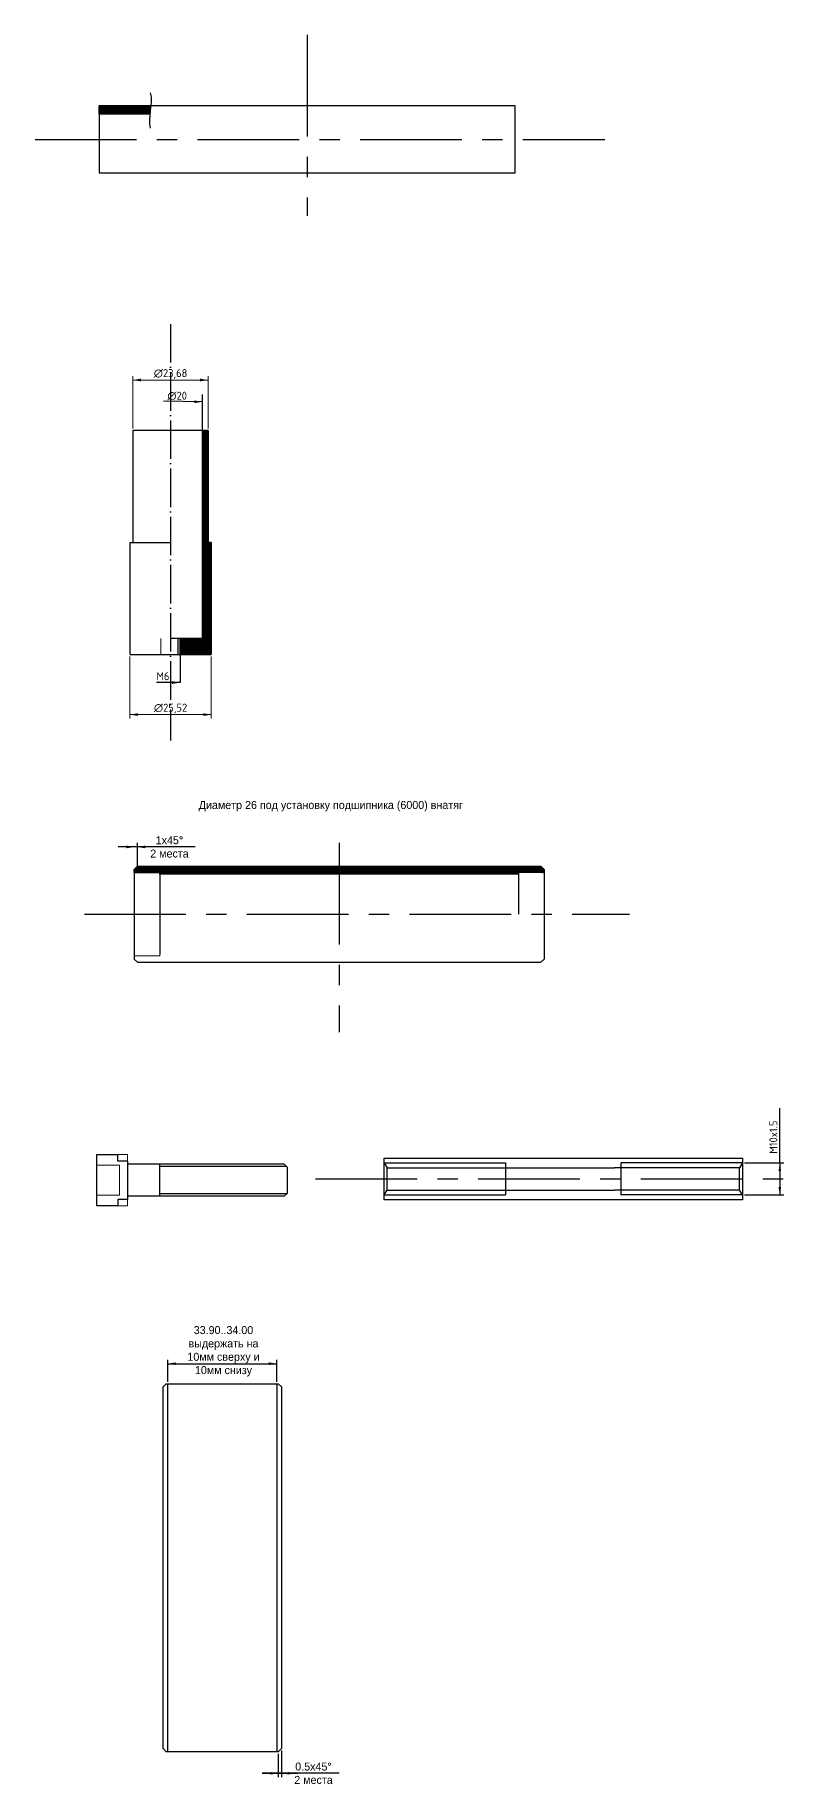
# Model space of a CAD drawing. Header units: millimetres. Extents: x 0 to 4369, y 0 to 3265.
# Drawn here: x 2271 to 2510, y 2719 to 3265 of the extents above; entities that cross this region are included whole.
import ezdxf

# ---------------------------------------------------------------- set-up
doc = ezdxf.new("R2010")
doc.units = ezdxf.units.MM
for name, pattern in [('ACAD_ISO02W100', [15, 12, -3]), ('ACAD_ISO04W100', [30, 24, -2.95, 0.1, -2.95]), ('CENTER', [50.8, 31.75, -6.35, 6.35, -6.35])]:
    doc.linetypes.add(name, pattern=pattern)
doc.layers.get('0').update_dxf_attribs({"true_color": 0xffffff})
doc.layers.add('Axis', color=7, linetype='CENTER', true_color=0xffffff)
for name, color, linetype, lineweight, true_color in [('Dims', 7, 'Continuous', 9, 0x000000), ('Main', 7, 'Continuous', 25, 0x000000), ('Unvisible', 7, 'ACAD_ISO02W100', 5, 0x000000)]:
    doc.layers.add(name, color=color, linetype=linetype, lineweight=lineweight, true_color=true_color)
doc.styles.add('textstyle0', font='')
doc.styles.add('textstyle2', font='')
doc.styles.add('textstyle3', font='')
doc.styles.add('textstyle4', font='')
doc.styles.add('textstyle5', font='')
doc.styles.add('textstyle6', font='')
doc.styles.add('textstyle7', font='')
doc.styles.add('textstyle8', font='')
doc.styles.add('textstyle9', font='')
doc.styles.get('textstyle0').set_extended_font_data('Standard')
doc.styles.get('textstyle2').set_extended_font_data('Cyrillic_II')
doc.styles.get('textstyle3').set_extended_font_data('Standard')
doc.styles.get('textstyle4').set_extended_font_data('Standard')
doc.styles.get('textstyle5').set_extended_font_data('Standard')
doc.styles.get('textstyle6').set_extended_font_data('Cyrillic_II')
doc.styles.get('textstyle7').set_extended_font_data('Standard')
doc.styles.get('textstyle8').set_extended_font_data('Cyrillic_II')
doc.styles.get('textstyle9').set_extended_font_data('Cyrillic_II')
pattern_1 = [(45, (0, 0), (-0.0883883476, 0.0883883476), [])]

# ---------------------------------------------------------------- blocks, each defined once
blk = doc.blocks.new('ВтулкаМаятника')
h = blk.add_hatch()
h.set_pattern_fill('ANSI31', color=256, scale=0.5, style=0)
h.set_pattern_definition(pattern_1)
h.paths.add_polyline_path([(-7, 14.98), (119, 14.98), (120, 13.98), (120, 12.98), (112, 12.98), (112, 12.48), (0, 12.48), (0, 12.98), (-8, 12.98), (-8, 13.98)])
for p, q in [((-7, 15.1), (-7, 22.25)), ((11, 21), (-13, 21)), ((-8, 14.1), (-8, 13.98)), ((-8, 12.98), (-0.49, 12.98)), ((-0.49, 12.98), (0, 12.98)), ((0, -0.02), (0, -12.52)), ((120, -14.15), (120, -14.15))]:
    blk.add_line(p, q)
blk.add_lwpolyline([(-7, 14.98), (119, 14.98), (120, 13.98), (120, 12.98), (112, 12.98), (112, 12.48), (0, 12.48), (0, 12.98), (-8, 12.98), (-8, 13.98), (-7, 14.98)])
for points in [[(-8, 21), (-10.5, 20.58), (-10.5, 21.42)], [(-7, 21), (-4.5, 21.42), (-4.5, 20.58)]]:
    blk.add_solid(points)
at = {"layer": 'Axis'}
for p, q in [((56, 22.3), (56, -36.84)), ((-23.59, -0.02), (146.72, -0.02))]:
    blk.add_line(p, q, dxfattribs=at)
at = {"layer": 'Main'}
for p, q in [((-8, 13.98), (-7, 14.98)), ((-8, 13.98), (-8, -14.02)), ((0, 12.98), (-8, 12.98)), ((-7, 14.98), (119, 14.98)), ((0, 12.48), (0, 12.98)), ((0, 12.48), (0, -0.02)), ((112, 12.48), (0, 12.48)), ((120, 12.98), (112, 12.98)), ((112, 12.98), (112, 12.48)), ((112, 12.98), (112, -0.02)), ((119, 14.98), (120, 13.98)), ((120, 13.98), (120, -14.02)), ((-8, -14.02), (-7, -15.02)), ((-7, -15.02), (119, -15.02)), ((119, -15.02), (120, -14.02))]:
    blk.add_line(p, q, dxfattribs=at)
at = {"layer": 'Unvisible'}
for q in [(0, -0.02), (-8, -13.02)]:
    blk.add_line((0, -13.02), q, dxfattribs=at)
at = {"char_height": 2.5}
for s, insert, attachment_point, style in [('Диаметр 26 под установку подшипника (6000) внатяг', (12.14, 33.73), 4, 'textstyle9'), ('1x45\\FStandard|c0;%%d\\FCyrillic_II|c0;\\P2 места', (3, 21), 5, 'textstyle8')]:
    blk.add_mtext(s, dxfattribs=dict(at, insert=insert, attachment_point=attachment_point, style=style))
blk = doc.blocks.new('Hole')
for p, q in [((0, 5), (38, 5)), ((38, 5), (38, -5)), ((0, -5), (38, -5))]:
    blk.add_line(p, q)
at = {"layer": 'Main'}
for p, q in [((0, 5), (1, 3.5)), ((1, 3.5), (40, 3.5)), ((1, -3.5), (1, 3.5)), ((0, -5), (1, -3.5)), ((1, -3.5), (40, -3.5))]:
    blk.add_line(p, q, dxfattribs=at)

msp = doc.modelspace()

# ---------------------------------------------------------------- hatches: boundary and pattern name
h = msp.add_hatch()
h.set_pattern_fill('ANSI31', color=256, scale=0.5, style=0)
h.set_pattern_definition(pattern_1)
h.paths.add_polyline_path([(2323.34, 3141.87), (2325.09, 3141.87), (2325.09, 3106.87), (2326.04, 3106.87), (2326.04, 3071.87), (2316.34, 3071.87), (2316.34, 3076.87), (2323.34, 3076.87)])
at = {"layer": 'Main'}
h = msp.add_hatch(dxfattribs=at)
h.set_pattern_fill('LINE', color=256, scale=0.5, angle=45, style=0)
h.set_pattern_definition(pattern_1)
h.paths.add_polyline_path([(2291, 3243.29), (2307, 3243.29), (2307, 3241.79), (2306.89, 3240.79), (2291, 3240.79)])

# ---------------------------------------------------------------- linework, layer by layer
for p, q in [((2323.26, 3150.81), (2311.19, 3150.96)), ((2323.34, 3141.87), (2323.34, 3153.04)), ((2315.59, 3076.87), (2315.59, 3071.87)), ((2316.34, 3071.87), (2316.34, 3063.06)), ((2316.34, 3063.06), (2308.98, 3063.06)), ((2503.65, 2912.97), (2503.65, 2930.05)), ((2290.35, 2915.58), (2296.85, 2915.58)), ((2290.35, 2899.58), (2290.35, 2915.58)), ((2296.85, 2913.58), (2296.85, 2915.58)), ((2299.85, 2913.58), (2296.85, 2913.58)), ((2299.85, 2913.58), (2299.85, 2901.58)), ((2492.65, 2912.97), (2504.9, 2912.97)), ((2503.65, 2912.97), (2503.65, 2902.97)), ((2348.85, 2912.58), (2299.85, 2912.58)), ((2309.85, 2912.58), (2309.85, 2902.58)), ((2349.6, 2911.83), (2309.85, 2911.83)), ((2348.85, 2912.58), (2349.85, 2911.58)), ((2349.85, 2903.58), (2349.85, 2911.58)), ((2348.85, 2902.58), (2299.85, 2902.58)), ((2349.6, 2903.33), (2309.85, 2903.33)), ((2348.85, 2902.58), (2349.85, 2903.58)), ((2492.65, 2902.97), (2504.9, 2902.97)), ((2296.85, 2899.58), (2290.35, 2899.58)), ((2299.85, 2901.58), (2296.85, 2901.58)), ((2296.85, 2901.58), (2296.85, 2899.58)), ((2312.49, 2844.64), (2312.49, 2851.51)), ((2312.49, 2850.26), (2346.49, 2850.26)), ((2346.49, 2844.64), (2346.49, 2851.51)), ((2346.99, 2728.39), (2346.99, 2721.04)), ((2347.99, 2729.39), (2347.99, 2721.04)), ((2365.99, 2722.29), (2341.99, 2722.29)), ((2341.99, 2722.29), (2352.99, 2722.29))]:
    msp.add_line(p, q)
msp.add_lwpolyline([(2323.34, 3141.87), (2325.09, 3141.87), (2325.09, 3106.87), (2326.04, 3106.87), (2326.04, 3071.87), (2316.34, 3071.87), (2316.34, 3076.87), (2323.34, 3076.87), (2323.34, 3141.87)])
msp.add_lwpolyline([(2302, 2977.7), (2302, 2977.7), (2302, 2977.7), (2302, 2977.7)], close=True)
msp.add_lwpolyline([(2302, 2977.7), (2302, 2977.7), (2302, 2977.7), (2302, 2977.7)], close=True)
for points in [[(2323.26, 3150.81), (2320.76, 3150.39), (2320.76, 3151.22)], [(2316.34, 3063.06), (2313.84, 3062.65), (2313.84, 3063.48)], [(2503.65, 2912.97), (2504.07, 2910.47), (2503.24, 2910.47)], [(2503.65, 2902.97), (2503.24, 2905.47), (2504.07, 2905.47)], [(2312.49, 2850.26), (2314.99, 2850.68), (2314.99, 2849.84)], [(2346.49, 2850.26), (2343.99, 2849.84), (2343.99, 2850.68)], [(2346.99, 2722.29), (2344.49, 2721.87), (2344.49, 2722.7)], [(2347.99, 2722.29), (2350.49, 2722.7), (2350.49, 2721.87)]]:
    msp.add_solid(points)
at = {"layer": 'Axis'}
for p, q in [((2356, 3265.41), (2356, 3208.88)), ((2271, 3232.79), (2449, 3232.79)), ((2358.65, 2907.97), (2509.65, 2907.97))]:
    msp.add_line(p, q, dxfattribs=at)
at = {"layer": 'Axis', "linetype": 'ACAD_ISO04W100', "ltscale": 0.5}
msp.add_line((2313.34, 3175.06), (2313.34, 3044.94), dxfattribs=at)
at = {"layer": 'Dims'}
for p, q in [((2301.59, 3142.49), (2301.59, 3158.85)), ((2325.09, 3142.49), (2325.09, 3158.85)), ((2301.59, 3157.6), (2325.09, 3157.6)), ((2300.64, 3071.24), (2300.64, 3051.81)), ((2326.04, 3071.24), (2326.04, 3051.81)), ((2300.64, 3053.06), (2326.04, 3053.06))]:
    msp.add_line(p, q, dxfattribs=at)
for points in [[(2301.59, 3157.6), (2304.09, 3158.02), (2304.09, 3157.18)], [(2325.09, 3157.6), (2322.59, 3157.18), (2322.59, 3158.02)], [(2300.64, 3053.06), (2303.14, 3053.48), (2303.14, 3052.65)], [(2326.04, 3053.06), (2323.54, 3052.65), (2323.54, 3053.48)]]:
    msp.add_solid(points, dxfattribs=at)
at = {"layer": 'Main'}
for p, q in [((2421, 3243.29), (2291, 3243.29)), ((2291, 3243.29), (2291, 3222.29)), ((2291, 3240.79), (2306.89, 3240.79)), ((2421, 3222.29), (2421, 3243.29)), ((2291, 3222.29), (2421, 3222.29)), ((2325.09, 3141.87), (2301.59, 3141.87)), ((2301.59, 3141.87), (2301.59, 3106.87)), ((2323.34, 3141.87), (2323.34, 3076.87)), ((2325.09, 3106.87), (2325.09, 3141.87)), ((2300.64, 3106.87), (2313.34, 3106.87)), ((2300.64, 3106.87), (2300.64, 3071.87)), ((2326.04, 3106.87), (2325.09, 3106.87)), ((2326.04, 3071.87), (2326.04, 3106.87)), ((2323.34, 3076.87), (2313.34, 3076.87)), ((2300.64, 3071.87), (2326.04, 3071.87)), ((2380.02, 2914.47), (2492.02, 2914.47)), ((2380.02, 2901.47), (2380.02, 2914.47)), ((2492.02, 2914.47), (2492.02, 2901.47)), ((2420.02, 2911.47), (2452.02, 2911.47)), ((2420.02, 2904.47), (2452.02, 2904.47)), ((2492.02, 2901.47), (2380.02, 2901.47))]:
    msp.add_line(p, q, dxfattribs=at)
for points in [[(2291, 3243.29), (2307, 3243.29), (2307, 3241.79), (2306.89, 3240.79), (2291, 3240.79), (2291, 3243.29)], [(2311.99, 2844.01), (2346.99, 2844.01), (2347.99, 2843.01), (2347.99, 2730.01), (2346.99, 2729.01), (2311.99, 2729.01), (2310.99, 2730.01), (2310.99, 2843.01), (2311.99, 2844.01)]]:
    msp.add_lwpolyline(points, dxfattribs=at)
msp.add_lwpolyline([(2312.49, 2844.01), (2346.49, 2844.01), (2346.49, 2729.01), (2312.49, 2729.01)], close=True, dxfattribs=at)
msp.add_open_spline([(2307, 3247.29), (2308, 3244.29), (2306, 3239.29), (2307, 3236.29)], degree=3, dxfattribs=at)
at = {"layer": 'Unvisible'}
for p, q in [((2310.34, 3076.87), (2310.34, 3071.87)), ((2296.85, 2915.58), (2299.85, 2915.58)), ((2299.85, 2915.58), (2296.85, 2915.58)), ((2299.85, 2915.58), (2299.85, 2913.58)), ((2290.35, 2912.28), (2297.35, 2912.28)), ((2297.35, 2912.28), (2297.35, 2902.88)), ((2290.35, 2902.88), (2297.35, 2902.88)), ((2296.85, 2899.58), (2299.85, 2899.58)), ((2299.85, 2899.58), (2299.85, 2901.58))]:
    msp.add_line(p, q, dxfattribs=at)

# ---------------------------------------------------------------- block references
for name, p in [('ВтулкаМаятника', (2310, 2990.72)), ('Hole', (2380.02, 2907.97))]:
    msp.add_blockref(name, p)
at = {"yscale": -1, "rotation": 180}
msp.add_blockref('Hole', (2492.02, 2907.97), dxfattribs=at)

# ---------------------------------------------------------------- texts
at = {"char_height": 2.5, "attachment_point": 5}
for s, insert, style in [('M6', (2310.98, 3065.06), 'textstyle7'), ('0.5x45\\FStandard|c0;%%d\\FCyrillic_II|c0;\\P2 места', (2357.99, 2722.29), 'textstyle2')]:
    msp.add_mtext(s, dxfattribs=dict(at, insert=insert, style=style))
at = {"insert": (2501.65, 2921.05), "char_height": 2.5, "attachment_point": 5, "rotation": 90, "style": 'textstyle0'}
msp.add_mtext('M10x1.5', dxfattribs=at)
at = {"layer": 'Dims', "char_height": 2.5, "attachment_point": 5}
for s, insert, style in [('∅23,68', (2313.34, 3159.47), 'textstyle5'), ('∅20', (2315.41, 3152.62), 'textstyle3'), ('∅25,52', (2313.34, 3054.94), 'textstyle4')]:
    msp.add_mtext(s, dxfattribs=dict(at, insert=insert, style=style))
at = {"layer": 'Dims', "insert": (2329.88, 2854.13), "char_height": 2.5, "width": 24.0972, "attachment_point": 5, "style": 'textstyle6'}
msp.add_mtext('33.90..34.00\\Pвыдержать на 10мм сверху и 10мм снизу', dxfattribs=at)

doc.saveas('drawing.dxf')
